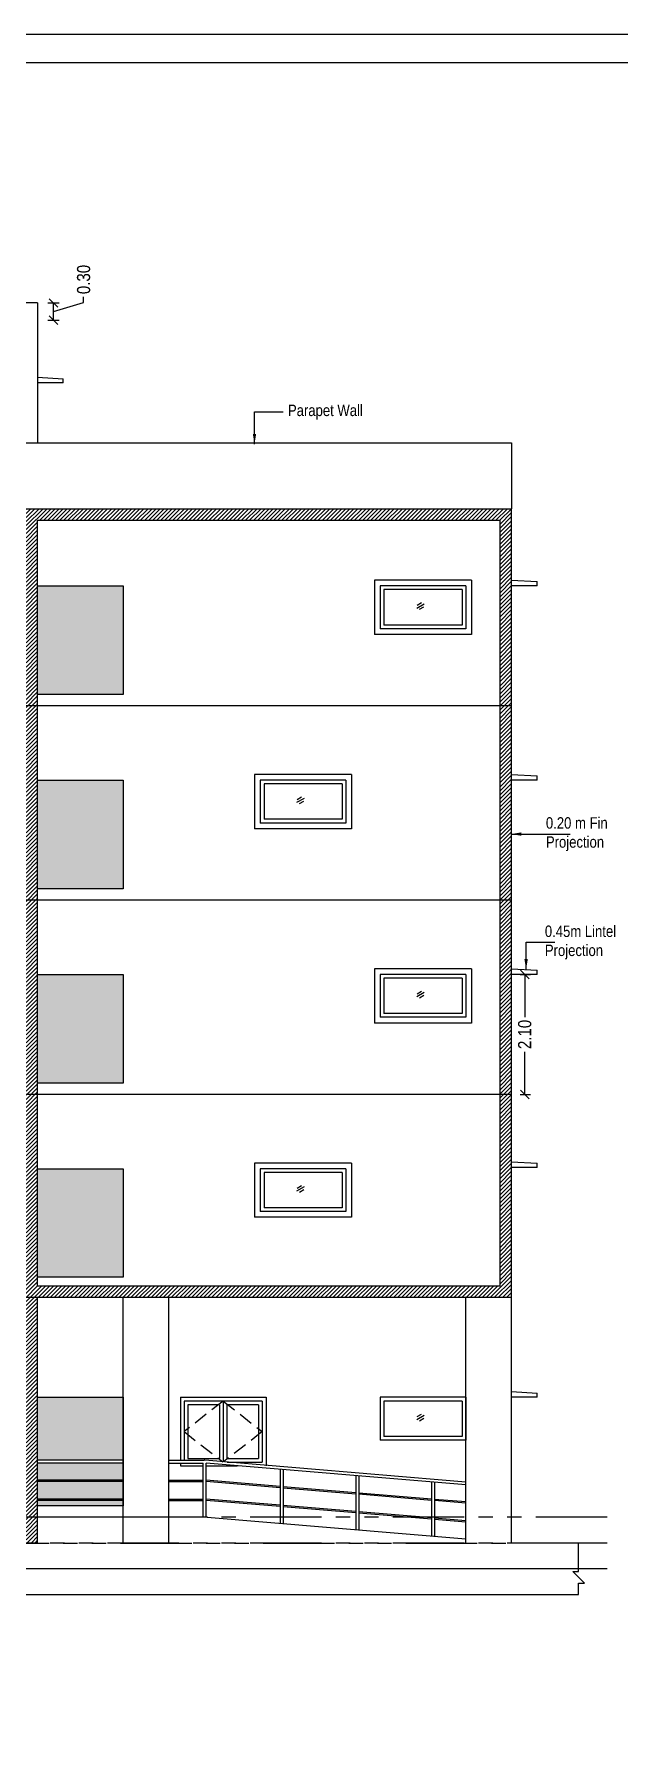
# Model space of a CAD drawing. Header units: metres. Extents: x -488 to 19274, y 1106 to 2071.
# Drawn here: x 19107.19 to 19117.45, y 1151.9 to 1181.7 of the extents above; entities that cross this region are included whole.
import ezdxf

# ---------------------------------------------------------------- set-up
doc = ezdxf.new("R2010")
doc.units = ezdxf.units.M
doc.header["$MEASUREMENT"] = 0
doc.linetypes.add('HIDDEN', pattern=[0.375, 0.25, -0.125])
doc.linetypes.add('PHANTOM', pattern=[2.5, 1.25, -0.25, 0.25, -0.25, 0.25, -0.25])
doc.layers.add('LOCATION_PLAN', color=7, linetype='Continuous', lineweight=0)
doc.styles.get("Standard").update_dxf_attribs({"font": 'swissc.ttf', "height": 0.23})
doc.styles.add('STYLE4', font='arial.ttf')
doc.dimstyles.new('ND small', dxfattribs={"dimtxt": 0.15, "dimasz": 0.2, "dimexe": 0.15, "dimexo": 0, "dimgap": 0.1, "dimtad": 1, "dimzin": 0, "dimdsep": 46, "dimtxsty": 'STYLE4', "dimblk": 'OBLIQUE', "dimcen": 0.09, "dimclrd": 14, "dimclre": 14, "dimclrt": 7, "dimadec": 1, "dimazin": 0, "dimtfac": 1, "dimtofl": 0, "dimtmove": 1, "dimatfit": 3, "dimfxl": 0, "dimtolj": 1, "dimtzin": 0, "dimarcsym": 0})
doc.dimstyles.get("Standard").update_dxf_attribs({"dimtxt": 1, "dimasz": 0.18, "dimexe": 0.18, "dimexo": 0.0625, "dimgap": 0.09, "dimtad": 0, "dimtih": 1, "dimtoh": 1, "dimdec": 4, "dimzin": 0, "dimdsep": 46, "dimtxsty": 'Standard', "dimcen": 0.09, "dimadec": 0, "dimazin": 0, "dimtfac": 1, "dimtdec": 4, "dimtofl": 0, "dimtmove": 0, "dimatfit": 3, "dimfxl": 0, "dimtolj": 1, "dimtzin": 0, "dimarcsym": 0})

# ---------------------------------------------------------------- blocks, each defined once
blk = doc.blocks.new('_OBLIQUE')
at = {"color": 0, "linetype": 'ByBlock'}
blk.add_line((-0.5, -0.5), (0.5, 0.5), dxfattribs=at)
blk = doc.blocks.new('*D228')
at = {"lineweight": -2}
for p, q in [((19108.061, 1177.005), (19108.061, 1177.105)), ((19107.432, 1176.996), (19107.632, 1176.996)), ((19107.532, 1176.846), (19108.061, 1177.005)), ((19107.532, 1176.696), (19107.532, 1176.996)), ((19107.432, 1176.696), (19107.632, 1176.696))]:
    blk.add_line(p, q, dxfattribs=at)
at = {"layer": 'Defpoints', "color": 0}
for p in [(19107.255, 1176.996), (19107.532, 1176.996), (19107.255, 1176.696)]:
    blk.add_point(p, dxfattribs=at)
at = {"lineweight": -2, "xscale": 0.15, "yscale": 0.15, "zscale": 0.15}
for p, rotation in [((19107.532, 1176.996), 90), ((19107.532, 1176.696), 270)]:
    blk.add_blockref('_OBLIQUE', p, dxfattribs=dict(at, rotation=rotation))
at = {"insert": (19108.061, 1177.407), "char_height": 0.23, "attachment_point": 5, "rotation": 90}
blk.add_mtext('\\A1;0.30', dxfattribs=at)
blk = doc.blocks.new('*D238')
at = {"lineweight": -2}
for p, q in [((19115.705, 1165.246), (19115.886, 1165.246)), ((19115.786, 1165.246), (19115.786, 1164.498)), ((19115.786, 1163.146), (19115.786, 1163.894)), ((19115.705, 1163.146), (19115.886, 1163.146))]:
    blk.add_line(p, q, dxfattribs=at)
at = {"layer": 'Defpoints', "color": 0}
for p in [(19115.555, 1165.246), (19115.786, 1165.246), (19115.555, 1163.146)]:
    blk.add_point(p, dxfattribs=at)
at = {"lineweight": -2, "xscale": 0.15, "yscale": 0.15, "zscale": 0.15}
for p, rotation in [((19115.786, 1165.246), 90), ((19115.786, 1163.146), 270)]:
    blk.add_blockref('_OBLIQUE', p, dxfattribs=dict(at, rotation=rotation))
at = {"insert": (19115.786, 1164.196), "char_height": 0.23, "attachment_point": 5, "rotation": 90}
blk.add_mtext('\\A1;{2.10}', dxfattribs=at)

msp = doc.modelspace()

# ---------------------------------------------------------------- hatches: boundary and pattern name
h = msp.add_hatch()
h.set_pattern_fill('ANSI31', color=256, scale=0.4)
h.set_pattern_definition([(45, (19093.704574, 1155.29591), (-0.03535534, 0.03535534), [])])
h.paths.add_polyline_path([(19107.05457, 1173.39591), (19107.05457, 1159.79591), (19101.60457, 1159.79591), (19101.60457, 1173.39591), (19093.70457, 1173.39591), (19093.70457, 1159.59591), (19101.60457, 1159.59591), (19115.55457, 1159.59591), (19115.55457, 1173.39591)])
h.paths.add_polyline_path([(19107.25457, 1159.79591), (19107.25457, 1173.19591), (19115.35457, 1173.19591), (19115.35457, 1159.79591)], flags=16)
h.paths.add_polyline_path([(19101.40457, 1159.79591), (19093.90457, 1159.79591), (19093.90457, 1173.19591), (19101.40457, 1173.19591)], flags=16)
h.paths.add_polyline_path([(19101.40457, 1155.74591), (19101.60457, 1155.74591), (19101.60457, 1159.59591), (19101.40457, 1159.59591)])
h.paths.add_polyline_path([(19107.25457, 1155.74591), (19107.25457, 1159.59591), (19107.05457, 1159.59591), (19107.05457, 1155.74591)])
h.paths.add_polyline_path([(19101.60457, 1155.29591), (19101.60457, 1155.74591), (19101.40457, 1155.74591), (19101.40457, 1155.29591)])
h.paths.add_polyline_path([(19107.25457, 1155.29591), (19107.25457, 1155.74591), (19107.05457, 1155.74591), (19107.05457, 1155.29591)])
h = msp.add_hatch()
h.set_pattern_fill('OCTAGON', color=256, scale=0.2)
h.set_pattern_definition([(315, (19099.90457, 1156.00391), (0.2000001, 0), [0.0820244, -0.2008184]), (0, (19099.96257, 1155.9459), (0.2, 0.2), [0.084, -0.116]), (45, (19100.04657, 1155.94591), (0, 0.2000001), [0.0820244, -0.2008184]), (135, (19100.10457, 1156.08791), (-0.2000001, 0), [0.0820244, -0.2008184]), (225, (19099.96257, 1156.14591), (0, -0.2000001), [0.0820244, -0.2008184]), (270, (19099.90457, 1156.0879), (0.2, -0.2), [0.084, -0.116])])
h.paths.add_polyline_path([(19099.90457, 1161.84591), (19099.90457, 1159.94591), (19101.40457, 1159.94591), (19101.40457, 1161.84591)])
h.paths.add_polyline_path([(19099.90457, 1168.64591), (19099.90457, 1166.74591), (19101.40457, 1166.74591), (19101.40457, 1168.64591)])
h.paths.add_polyline_path([(19099.90457, 1165.24591), (19099.90457, 1163.34591), (19101.40457, 1163.34591), (19101.40457, 1165.24591)])
h.paths.add_polyline_path([(19107.25457, 1161.84591), (19107.25457, 1159.94591), (19108.75457, 1159.94591), (19108.75457, 1161.84591)])
h.paths.add_polyline_path([(19099.90457, 1172.04591), (19099.90457, 1170.14591), (19101.40457, 1170.14591), (19101.40457, 1172.04591)])
h.paths.add_polyline_path([(19107.25457, 1168.64591), (19107.25457, 1166.74591), (19108.75457, 1166.74591), (19108.75457, 1168.64591)])
h.paths.add_polyline_path([(19107.25457, 1172.04591), (19107.25457, 1170.14591), (19108.75457, 1170.14591), (19108.75457, 1172.04591)])
h.paths.add_polyline_path([(19107.25457, 1165.24591), (19107.25457, 1163.34591), (19108.75457, 1163.34591), (19108.75457, 1165.24591)])
h.paths.add_polyline_path([(19099.90457, 1157.84591), (19099.90457, 1155.94591), (19101.40457, 1155.94591), (19101.40457, 1157.84591)])
h = msp.add_hatch()
h.set_pattern_fill('SUPERDCR', color=256, scale=0.03)
h.set_pattern_definition([(45, (19102.6448, 1156.06015), (-0.1274914, 0.1274914), [0.0375, -0.1428]), (45, (19102.54381, 1156.16113), (-0.1274914, 0.1274914), [0.0375, -0.1428]), (135, (19102.57033, 1156.06015), (-0.1274914, -0.1274914), [0.0375, -0.1428]), (135, (19102.67131, 1156.16113), (-0.1274914, -0.1274914), [0.0375, -0.1428]), (45, (19102.53055, 1156.04689), (-0.1274914, 0.1274914), [0.0375, -0.1428]), (135, (19102.68457, 1156.04689), (-0.1274914, -0.1274914), [0.0375, -0.1428]), (0, (19102.57033, 1156.06015), (0, 0.1275), [0.07446, -0.05304]), (90, (19102.54381, 1156.08667), (-0.1275, 0), [0.07446, -0.05304])])
h.paths.add_polyline_path([(19102.42957, 1159.94591), (19106.22957, 1159.94591), (19106.22957, 1161.84591), (19102.42957, 1161.84591)])
h.paths.add_polyline_path([(19102.42957, 1165.24591), (19102.42957, 1163.34591), (19106.22957, 1163.34591), (19106.22957, 1165.24591)])
h.paths.add_polyline_path([(19102.42957, 1168.64591), (19102.42957, 1166.74591), (19106.22957, 1166.74591), (19106.22957, 1168.64591)])
h.paths.add_polyline_path([(19102.42957, 1172.04591), (19102.42957, 1170.14591), (19106.22957, 1170.14591), (19106.22957, 1172.04591)])
h.paths.add_polyline_path([(19107.25457, 1156.74399), (19107.25457, 1157.84591), (19108.75457, 1157.84591), (19108.75457, 1156.74399)])
h.paths.add_polyline_path([(19108.75457, 1156.06536), (19108.75457, 1156.37142), (19107.25457, 1156.37142), (19107.25457, 1156.06536)])
h.paths.add_polyline_path([(19108.75457, 1156.39399), (19108.75457, 1156.69399), (19107.25457, 1156.69399), (19107.25457, 1156.39399)])
h.paths.add_polyline_path([(19107.25457, 1155.94591), (19107.25457, 1156.04278), (19108.75457, 1156.04278), (19108.75457, 1155.94591)])

# ---------------------------------------------------------------- linework, layer by layer
for p, q in [((19107.25457, 1176.99591), (19101.40457, 1176.99591)), ((19107.25457, 1176.99591), (19107.25457, 1174.54591)), ((19107.25457, 1175.69591), (19107.70457, 1175.67091)), ((19107.70457, 1175.59591), (19107.25457, 1175.59591)), ((19107.70457, 1175.59591), (19107.70457, 1175.67091)), ((19106.65457, 1174.54591), (19115.55457, 1174.54591)), ((19115.55457, 1174.54591), (19115.55457, 1173.39591)), ((19107.05457, 1173.39591), (19115.55457, 1173.39591)), ((19115.55457, 1159.59591), (19115.55457, 1173.39591)), ((19107.25457, 1159.79591), (19107.25457, 1173.19591)), ((19107.25457, 1173.19591), (19115.35457, 1173.19591)), ((19115.35457, 1159.79591), (19115.35457, 1173.19591)), ((19114.85457, 1172.14591), (19113.15457, 1172.14591)), ((19113.15457, 1172.14591), (19113.15457, 1171.19591)), ((19113.25457, 1172.04591), (19113.25457, 1171.29591)), ((19114.75457, 1172.04591), (19113.25457, 1172.04591)), ((19114.75457, 1172.04591), (19114.75457, 1171.29591)), ((19114.85457, 1172.14591), (19114.85457, 1171.19591)), ((19115.55457, 1172.14591), (19116.00457, 1172.12091)), ((19116.00457, 1172.04591), (19115.55457, 1172.04591)), ((19116.00457, 1172.04591), (19116.00457, 1172.12091)), ((19113.31957, 1171.98091), (19113.31957, 1171.36091)), ((19114.68957, 1171.98091), (19113.31957, 1171.98091)), ((19113.89636, 1171.65808), (19114.02686, 1171.73343)), ((19113.9004, 1171.70858), (19113.9775, 1171.7531)), ((19114.68957, 1171.98091), (19114.68957, 1171.36091)), ((19113.94211, 1171.63633), (19114.01921, 1171.68084)), ((19114.85457, 1171.19591), (19113.15457, 1171.19591)), ((19114.75457, 1171.29591), (19113.25457, 1171.29591)), ((19114.68957, 1171.36091), (19113.31957, 1171.36091)), ((19115.55774, 1169.94591), (19093.70774, 1169.94591)), ((19112.75457, 1168.74591), (19111.05457, 1168.74591)), ((19111.05457, 1168.74591), (19111.05457, 1167.79591)), ((19112.75457, 1168.74591), (19112.75457, 1167.79591)), ((19115.55457, 1168.74591), (19116.00457, 1168.72091)), ((19111.15457, 1168.64591), (19111.15457, 1167.89591)), ((19112.65457, 1168.64591), (19111.15457, 1168.64591)), ((19111.21957, 1168.58091), (19111.21957, 1167.96091)), ((19112.58957, 1168.58091), (19111.21957, 1168.58091)), ((19112.58957, 1168.58091), (19112.58957, 1167.96091)), ((19112.65457, 1168.64591), (19112.65457, 1167.89591)), ((19116.00457, 1168.64591), (19115.55457, 1168.64591)), ((19116.00457, 1168.64591), (19116.00457, 1168.72091)), ((19111.79636, 1168.25808), (19111.92686, 1168.33343)), ((19111.8004, 1168.30858), (19111.8775, 1168.3531)), ((19111.84211, 1168.23633), (19111.91921, 1168.28084)), ((19112.65457, 1167.89591), (19111.15457, 1167.89591)), ((19112.58957, 1167.96091), (19111.21957, 1167.96091)), ((19112.75457, 1167.79591), (19111.05457, 1167.79591)), ((19115.55457, 1166.54591), (19093.70457, 1166.54591)), ((19114.85457, 1165.34591), (19113.15457, 1165.34591)), ((19113.15457, 1165.34591), (19113.15457, 1164.39591)), ((19113.25457, 1165.24591), (19113.25457, 1164.49591)), ((19114.75457, 1165.24591), (19113.25457, 1165.24591)), ((19113.31957, 1165.18091), (19113.31957, 1164.56091)), ((19114.68957, 1165.18091), (19113.31957, 1165.18091)), ((19114.68957, 1165.18091), (19114.68957, 1164.56091)), ((19114.75457, 1165.24591), (19114.75457, 1164.49591)), ((19114.85457, 1165.34591), (19114.85457, 1164.39591)), ((19115.55457, 1165.34591), (19116.00457, 1165.32091)), ((19116.00457, 1165.24591), (19115.55457, 1165.24591)), ((19116.00457, 1165.24591), (19116.00457, 1165.32091)), ((19113.89636, 1164.85808), (19114.02686, 1164.93343)), ((19113.9004, 1164.90858), (19113.9775, 1164.9531)), ((19113.94211, 1164.83633), (19114.01921, 1164.88084)), ((19114.68957, 1164.56091), (19113.31957, 1164.56091)), ((19114.85457, 1164.39591), (19113.15457, 1164.39591)), ((19114.75457, 1164.49591), (19113.25457, 1164.49591)), ((19115.55457, 1163.14591), (19093.70457, 1163.14591)), ((19112.75457, 1161.94591), (19111.05457, 1161.94591)), ((19111.05457, 1161.94591), (19111.05457, 1160.99591)), ((19112.75457, 1161.94591), (19112.75457, 1160.99591)), ((19115.55457, 1161.9682), (19116.00457, 1161.9432)), ((19116.00457, 1161.8682), (19116.00457, 1161.9432)), ((19111.15457, 1161.84591), (19111.15457, 1161.09591)), ((19112.65457, 1161.84591), (19111.15457, 1161.84591)), ((19111.21957, 1161.78091), (19111.21957, 1161.16091)), ((19112.58957, 1161.78091), (19111.21957, 1161.78091)), ((19112.58957, 1161.78091), (19112.58957, 1161.16091)), ((19112.65457, 1161.84591), (19112.65457, 1161.09591)), ((19116.00457, 1161.8682), (19115.55457, 1161.8682)), ((19111.79636, 1161.45808), (19111.92686, 1161.53343)), ((19111.8004, 1161.50858), (19111.8775, 1161.5531)), ((19111.84211, 1161.43633), (19111.91921, 1161.48084)), ((19112.75457, 1160.99591), (19111.05457, 1160.99591)), ((19112.65457, 1161.09591), (19111.15457, 1161.09591)), ((19112.58957, 1161.16091), (19111.21957, 1161.16091)), ((19107.25457, 1159.79591), (19115.35457, 1159.79591)), ((19101.60457, 1159.59591), (19115.55457, 1159.59591)), ((19107.25457, 1155.29591), (19107.25457, 1159.59591)), ((19108.75457, 1155.29591), (19108.75457, 1159.59591)), ((19108.75457, 1155.29591), (19108.75457, 1159.59591)), ((19109.55457, 1155.29591), (19109.55457, 1159.59591)), ((19114.75457, 1155.29591), (19114.75457, 1159.59591)), ((19115.55457, 1155.29591), (19115.55457, 1159.59591)), ((19109.75457, 1157.84591), (19109.75457, 1156.74399)), ((19109.75457, 1157.84591), (19111.25457, 1157.84591)), ((19109.81957, 1157.78091), (19109.81957, 1156.74399)), ((19111.18957, 1157.78091), (19109.81957, 1157.78091)), ((19109.88457, 1157.71591), (19109.88457, 1156.77591)), ((19110.43957, 1157.71591), (19109.88457, 1157.71591)), ((19110.43957, 1157.71591), (19110.43957, 1156.77591)), ((19110.50457, 1157.78091), (19110.50457, 1156.71674)), ((19111.12457, 1157.71591), (19110.56957, 1157.71591)), ((19110.56957, 1157.71591), (19110.56957, 1156.77591)), ((19111.12457, 1157.71591), (19111.12457, 1156.77591)), ((19111.18957, 1157.78091), (19111.18957, 1156.71091)), ((19111.25457, 1157.84591), (19111.25457, 1156.64591)), ((19113.25457, 1157.84591), (19113.25457, 1157.09591)), ((19114.75457, 1157.84591), (19113.25457, 1157.84591)), ((19113.31957, 1157.78091), (19113.31957, 1157.16091)), ((19114.68957, 1157.78091), (19113.31957, 1157.78091)), ((19114.68957, 1157.78091), (19114.68957, 1157.16091)), ((19114.75457, 1157.84591), (19114.75457, 1157.09591)), ((19115.55457, 1157.94591), (19116.00457, 1157.92091)), ((19116.00457, 1157.84591), (19115.55457, 1157.84591)), ((19116.00457, 1157.84591), (19116.00457, 1157.92091)), ((19113.89636, 1157.45808), (19114.02686, 1157.53343)), ((19113.9004, 1157.50858), (19113.9775, 1157.5531)), ((19113.94211, 1157.43633), (19114.01921, 1157.48084)), ((19114.68957, 1157.16091), (19113.31957, 1157.16091)), ((19114.75457, 1157.09591), (19113.25457, 1157.09591)), ((19108.75457, 1156.74399), (19107.25457, 1156.74399)), ((19108.75457, 1156.69399), (19107.25457, 1156.69399)), ((19109.55457, 1156.74399), (19110.17338, 1156.74399)), ((19109.55457, 1156.69399), (19110.15457, 1156.69399)), ((19109.75457, 1156.69399), (19109.75457, 1156.64591)), ((19109.75457, 1156.64591), (19110.15457, 1156.64591)), ((19109.88457, 1156.77591), (19110.43957, 1156.77591)), ((19110.15457, 1155.74591), (19110.15457, 1156.69399)), ((19114.75457, 1156.36257), (19110.18168, 1156.74365)), ((19114.75457, 1156.3124), (19110.20457, 1156.69157)), ((19110.20457, 1155.74174), (19110.20457, 1156.69157)), ((19110.20457, 1156.64591), (19110.75249, 1156.64591)), ((19110.56957, 1156.77591), (19111.12457, 1156.77591)), ((19110.57457, 1156.71091), (19111.18957, 1156.71091)), ((19111.50457, 1156.58323), (19111.50457, 1155.63341)), ((19111.55457, 1156.57907), (19111.55457, 1155.62924)), ((19108.75457, 1156.39399), (19107.25457, 1156.39399)), ((19108.75457, 1156.37142), (19107.25457, 1156.37142)), ((19109.55457, 1156.39399), (19110.15457, 1156.39399)), ((19109.55457, 1156.37142), (19110.15457, 1156.37142)), ((19111.50457, 1156.28566), (19110.20457, 1156.39399)), ((19111.50457, 1156.26308), (19110.20457, 1156.37142)), ((19112.82957, 1156.17524), (19111.55457, 1156.28149)), ((19112.82957, 1156.15267), (19111.55457, 1156.25892)), ((19112.82957, 1156.47282), (19112.82957, 1155.52299)), ((19112.87957, 1156.46865), (19112.87957, 1155.51882)), ((19114.15457, 1156.3624), (19114.15457, 1155.41257)), ((19114.20457, 1156.35823), (19114.20457, 1155.40841)), ((19108.75457, 1156.06536), (19107.25457, 1156.06536)), ((19108.75457, 1156.04278), (19107.25457, 1156.04278)), ((19109.55457, 1156.06536), (19110.15457, 1156.06536)), ((19109.55457, 1156.04278), (19110.15457, 1156.04278)), ((19111.50457, 1155.95703), (19110.20457, 1156.06536)), ((19111.50457, 1155.93445), (19110.20457, 1156.04278)), ((19112.82957, 1155.84661), (19111.55457, 1155.95286)), ((19112.82957, 1155.82403), (19111.55457, 1155.93028)), ((19114.15457, 1156.06483), (19112.87957, 1156.17108)), ((19114.15457, 1156.04225), (19112.87957, 1156.1485)), ((19114.75457, 1156.01483), (19114.20457, 1156.06066)), ((19114.75457, 1155.99225), (19114.20457, 1156.03808)), ((19108.75457, 1155.74591), (19107.25457, 1155.74591)), ((19110.15457, 1155.74591), (19109.55457, 1155.74591)), ((19114.75457, 1155.36257), (19110.15457, 1155.74591)), ((19114.15457, 1155.73619), (19112.87957, 1155.84244)), ((19114.15457, 1155.71361), (19112.87957, 1155.81986)), ((19114.75457, 1155.68619), (19114.20457, 1155.73203)), ((19114.75457, 1155.66361), (19114.20457, 1155.70945)), ((19117.2272, 1154.84591), (19088.94132, 1154.84591))]:
    msp.add_line(p, q)
at = {"linetype": 'PHANTOM'}
msp.add_line((19093.70457, 1155.29591), (19115.55457, 1155.29591), dxfattribs=at)
for points in [[(19087.0003, 1106.44003), (19087.0003, 1181.70198), (19231.41611, 1181.70198), (19231.41611, 1106.44003), (19087.0003, 1106.44003)], [(19107.25457, 1157.84591), (19108.75457, 1157.84591), (19108.75457, 1155.94591), (19107.25457, 1155.94591)], [(19093.70457, 1155.29591), (19092.70457, 1155.29591), (19092.70457, 1155.09591), (19092.60457, 1155.09591), (19092.80457, 1154.89591), (19092.70457, 1154.89591), (19092.70457, 1154.39591), (19116.72957, 1154.39591), (19116.72957, 1154.59591), (19116.82957, 1154.59591), (19116.62957, 1154.79591), (19116.72957, 1154.79591), (19116.72957, 1155.29591), (19115.55457, 1155.29591)]]:
    msp.add_lwpolyline(points)
for points in [[(19107.25457, 1172.04591), (19108.75457, 1172.04591), (19108.75457, 1170.14591), (19107.25457, 1170.14591)], [(19107.25457, 1168.64591), (19108.75457, 1168.64591), (19108.75457, 1166.74591), (19107.25457, 1166.74591)], [(19107.25457, 1165.24591), (19108.75457, 1165.24591), (19108.75457, 1163.34591), (19107.25457, 1163.34591)], [(19107.25457, 1161.84591), (19108.75457, 1161.84591), (19108.75457, 1159.94591), (19107.25457, 1159.94591)]]:
    msp.add_lwpolyline(points, close=True)
at = {"linetype": 'HIDDEN'}
for points in [[(19110.50457, 1157.78091), (19109.81957, 1157.24591), (19110.49621, 1156.71744)], [(19110.50457, 1157.78091), (19111.18957, 1157.24591), (19110.51132, 1156.71618)]]:
    msp.add_lwpolyline(points, dxfattribs=at)
at = {"linetype": 'PHANTOM'}
for points in [[(19117.2272, 1155.74591), (19091.33865, 1155.74591), (19090.95498, 1156.34591), (19088.94132, 1156.34591)], [(19117.2272, 1155.29591), (19091.14681, 1155.29591), (19090.95498, 1155.4809), (19088.94132, 1155.4809)]]:
    msp.add_lwpolyline(points, dxfattribs=at)
msp.add_arc((19110.17338, 1156.64399), 0.1, 85.236358, 90)
at = {"layer": 'LOCATION_PLAN', "color": 7, "lineweight": -2}
msp.add_lwpolyline([(19230.91869, 1181.52553), (19230.91869, 1106.93744), (19087.49771, 1106.93744), (19087.49771, 1181.20457), (19218.48338, 1181.20457)], dxfattribs=at)

# ---------------------------------------------------------------- texts
at = {"char_height": 0.2, "width": 3.8320968, "attachment_point": 1}
for s, insert in [('Parapet Wall', (19111.63904, 1175.21704)), ('0.20 m Fin \\PProjection', (19116.15634, 1167.99731)), ('0.45m Lintel\\PProjection', (19116.13808, 1166.10138))]:
    msp.add_mtext(s, dxfattribs=dict(at, insert=insert))

# ---------------------------------------------------------------- dimensions: what is measured, and where the dimension line sits
dim = msp.add_linear_dim(base=(19107.53189, 1176.99591), p1=(19107.25457, 1176.69591), p2=(19107.25457, 1176.99591), angle=90, dimstyle='ND small', override={"dimtxt": 0.2, "dimasz": 0.15, "dimexe": 0.1, "dimexo": 0.15, "dimgap": 0.05, "dimtad": 0, "dimpost": '\\X', "dimtxsty": 'Standard', "dimblk": 'OBLIQUE', "dimclrd": 256, "dimclre": 256, "dimclrt": 256, "dimfxl": 0.1, "dimarcsym": 1})
dim.commit()
dim.dimension.update_dxf_attribs({"geometry": '*D228', "text_midpoint": (19108.06063, 1177.15453)})
dim = msp.add_linear_dim(base=(19115.7865, 1165.24591), p1=(19115.55457, 1163.14591), p2=(19115.55457, 1165.24591), angle=90, text='{<>}', dimstyle='ND small', override={"dimtxt": 0.2, "dimasz": 0.15, "dimexe": 0.1, "dimexo": 0.15, "dimgap": 0.05, "dimtad": 0, "dimpost": '\\X', "dimtxsty": 'Standard', "dimblk": 'OBLIQUE', "dimclrd": 256, "dimclre": 256, "dimclrt": 256, "dimfxl": 0.1, "dimarcsym": 1})
dim.commit()
dim.dimension.update_dxf_attribs({"geometry": '*D238', "text_midpoint": (19115.7865, 1164.19591)})

# ---------------------------------------------------------------- leaders
for points in [[(19111.05284, 1174.52515), (19111.05284, 1175.09091), (19111.55405, 1175.09091)], [(19115.54479, 1167.70194), (19116.08077, 1167.70194), (19116.58197, 1167.70194)], [(19115.80957, 1165.33341), (19115.80957, 1165.81107), (19116.31078, 1165.81107)]]:
    msp.add_leader(points, dimstyle='Standard', override={"dimtad": 0})

doc.saveas('drawing.dxf')
